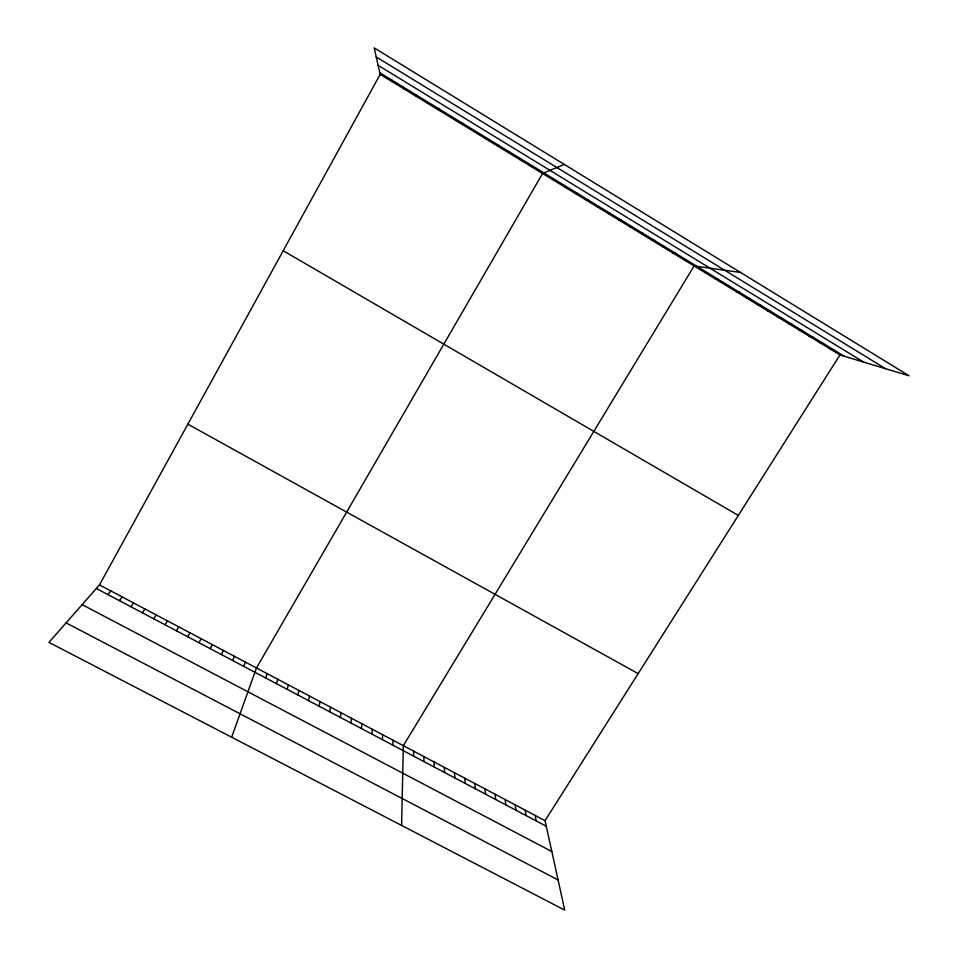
<?xml version="1.0" encoding="UTF-8"?>
<svg xmlns="http://www.w3.org/2000/svg" width="958" height="958" viewBox="0 0 958 958"><rect width="100%" height="100%" fill="white"/><g stroke="black" fill="none" stroke-linecap="round" stroke-linejoin="round"><path stroke-width="1.44" d="M413.616 756.125L413.628 751.12M415.533 95.944L415.544 94.567M401.618 825.437L403.33 745.671L694.095 265.941L740.498 272.455M392.816 745.132L393.019 740.211M382.374 739.612L382.673 734.738M371.896 734.079L372.303 729.254M427.244 103.105L427.388 101.787M361.406 728.535L361.908 723.757M350.879 722.979L351.49 718.249M340.329 717.398L341.036 712.716M329.756 711.806L330.558 707.172M319.146 706.202L320.056 701.615M438.932 110.23L439.195 108.996M308.512 700.585L309.53 696.047M297.854 694.957L298.968 690.455M287.161 689.305L288.394 684.862M276.443 683.641L277.772 679.246M265.701 677.965L267.138 673.618M450.583 117.331L450.955 116.181M231.668 737.217L256.469 667.977L542.575 173.47L564.31 164.441M243.799 666.397L245.452 662.146M232.65 660.493L234.411 656.302M221.454 654.577L223.322 650.434M462.199 124.42L462.702 123.343M210.233 648.65L212.221 644.566M198.989 642.71L201.084 638.675M839.95 354.939L545.054 820.659L564.705 910.1L48.954 642.375L99.476 584.919L380.182 74.377L374.207 47.9L909.046 375.776L839.95 354.939L380.182 74.377M187.708 636.747L189.912 632.759M176.404 630.771L178.715 626.831M473.779 131.497L474.402 130.492M165.051 624.784L167.494 620.892M153.687 618.772L156.226 614.94M142.287 612.737L144.945 608.965M130.851 606.701L133.629 602.977M119.379 600.642L122.277 596.978M485.323 138.539L486.065 137.617M107.883 594.559L110.888 590.954M496.843 145.568L497.705 144.718M508.327 152.573L509.309 151.795M519.775 159.555L520.877 158.86M531.187 166.524L532.409 165.902M553.592 180.2L555.041 179.709M564.573 186.906L566.142 186.487M575.53 193.588L577.207 193.241M586.464 200.258L588.248 199.982M597.361 206.904L599.253 206.7M608.222 213.538L610.222 213.394M619.06 220.148L621.167 220.077M629.861 226.747L632.088 226.747M640.639 233.321L642.974 233.393M651.392 239.883L653.823 240.015M662.11 246.422L664.648 246.625M672.803 252.948L675.45 253.211M683.461 259.45L686.215 259.786M704.693 272.407L707.663 272.874M715.267 278.862L718.332 279.389M725.817 285.292L728.99 285.891M736.331 291.711L739.6 292.37M746.821 298.106L750.198 298.836M757.275 304.488L760.76 305.279M767.705 310.859L771.286 311.709M778.112 317.206L781.788 318.128M788.494 323.541L792.266 324.522M798.84 329.851L802.72 330.893M809.151 336.15L813.138 337.252M819.449 342.437L823.521 343.599M829.712 348.7L833.891 349.921M66.09 622.892L558.083 879.947M82.137 604.642L551.844 851.542M99.476 584.919L545.054 820.659M96.351 588.475L546.276 826.239M187.876 424.154L638.16 673.618M283.209 250.745L738.331 515.428M378.147 65.348L863.649 362.088M379.811 72.76L844.226 356.232M376.243 56.941L885.587 368.71M535.091 815.39L536.229 820.922M525.116 810.097L526.158 815.593M515.105 804.804L516.051 810.264M505.07 799.499L505.92 804.912M391.762 80.041L392.002 81.586M495.011 794.182L495.777 799.547M484.928 788.841L485.598 794.17M474.821 783.488L475.396 788.769M464.69 778.135L465.157 783.369M403.665 87.31L403.785 88.783M454.523 772.759L454.906 777.944M444.332 767.37L444.62 772.507M434.13 761.969L434.309 767.071M423.891 756.545L423.975 761.598"/></g></svg>
